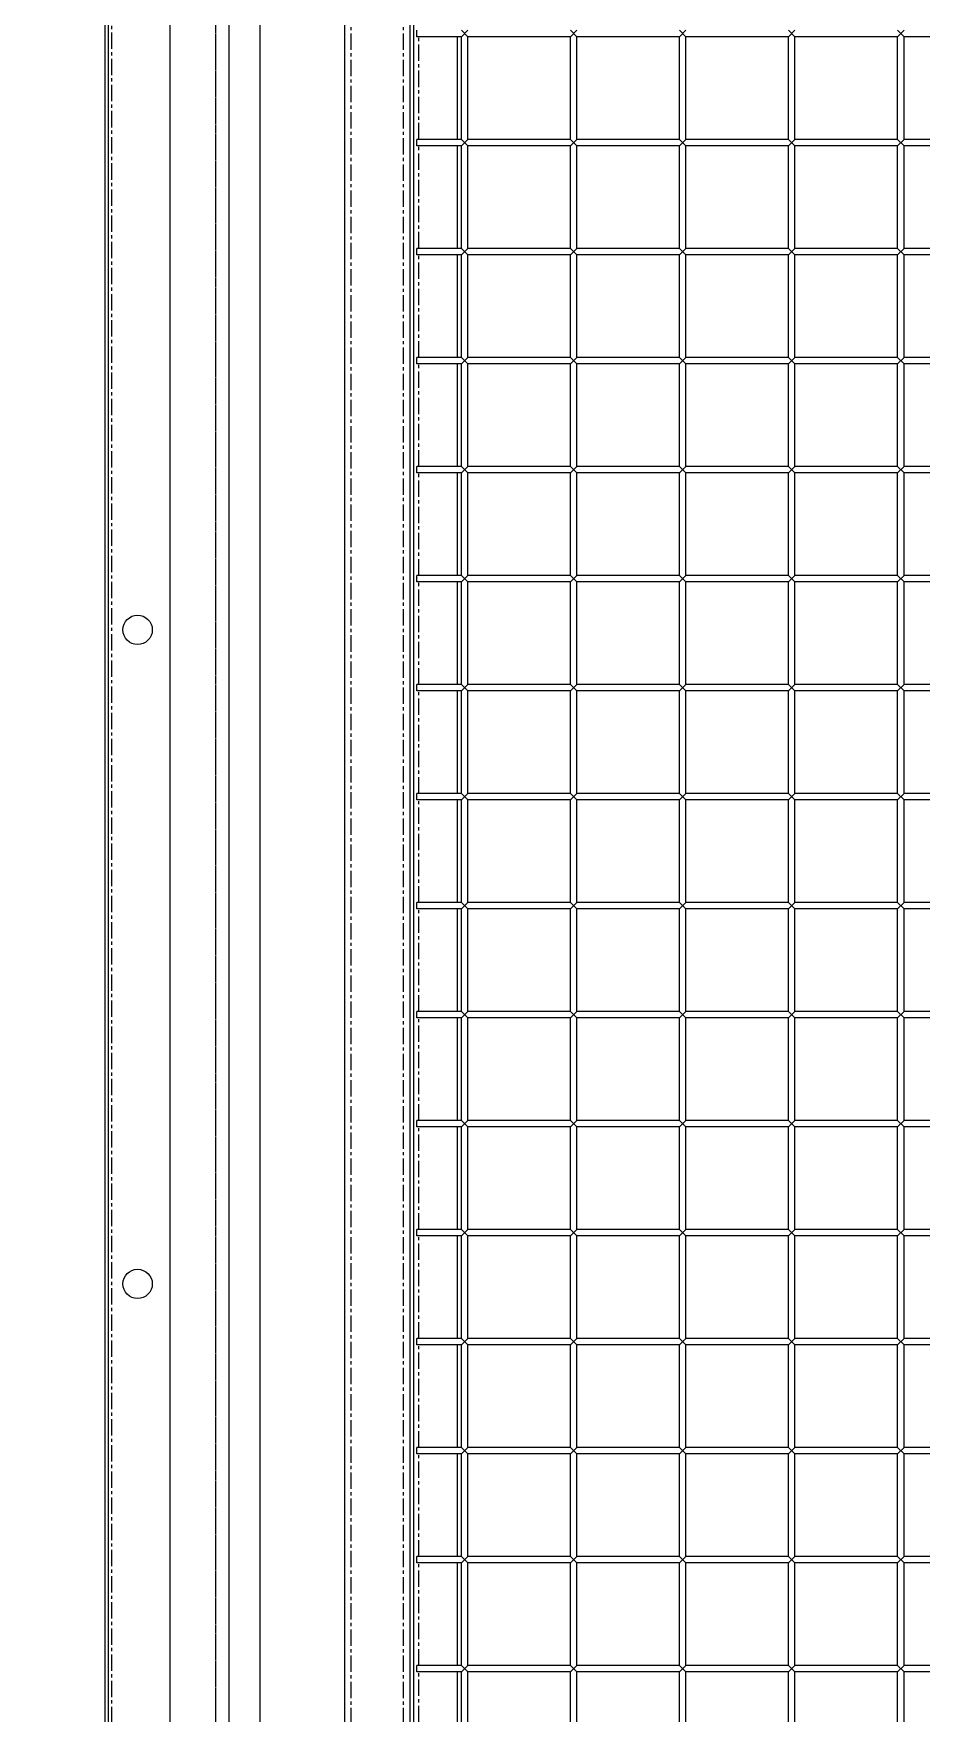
# Model space of a CAD drawing. Header units: millimetres. Extents: x -198529 to 244266, y -64 to 158464.
# Drawn here: x -146401 to -145993, y 107253 to 108024 of the extents above; entities that cross this region are included whole.
import ezdxf

# ---------------------------------------------------------------- set-up
doc = ezdxf.new("R2010")
doc.units = ezdxf.units.MM
doc.linetypes.add('CENTER', pattern=[12, 7.5, -1.5, 1.5, -1.5])
doc.linetypes.add('HIDDEN2', pattern=[4.7625, 3.175, -1.5875])
doc.layers.add('0-DCC', color=30, linetype='Continuous')
doc.layers.add('K-CEIL-DCC-RACK', color=10, linetype='Continuous')

# ---------------------------------------------------------------- blocks, each defined once
blk = doc.blocks.new('DCC2850x2600(左)')
at = {"color": 0, "linetype": 'Continuous'}
for p, q in [((47850, -71878.48), (47850, -74478.48)), ((47851.5, -71878.48), (47851.5, -74478.48)), ((47960, -74478.48), (47960, -71878.48)), ((47990, -74478.48), (47990, -71878.48)), ((47991.5, -71930.88), (47991.5, -74426.08)), ((47880, -74441.08), (47880, -71960.73)), ((47921.28, -74441.08), (47921.28, -71960.73)), ((47993, -73356.48), (47993, -73353.48)), ((48013.5, -73356.48), (47993, -73356.48)), ((48011.5, -73356.48), (48011.5, -73403.48)), ((48013.5, -73356.48), (48016.5, -73353.48)), ((48016.5, -73356.48), (48013.5, -73353.48)), ((48013.5, -73403.48), (48013.5, -73356.48)), ((48016.5, -73403.48), (48016.5, -73356.48)), ((48063.5, -73356.48), (48016.5, -73356.48)), ((48066.5, -73356.48), (48063.5, -73353.48)), ((48063.5, -73356.48), (48066.5, -73353.48)), ((48063.5, -73403.48), (48063.5, -73356.48)), ((48066.5, -73403.48), (48066.5, -73356.48)), ((48113.5, -73356.48), (48066.5, -73356.48)), ((48113.5, -73356.48), (48116.5, -73353.48)), ((48116.5, -73356.48), (48113.5, -73353.48)), ((48113.5, -73403.48), (48113.5, -73356.48)), ((48116.5, -73403.48), (48116.5, -73356.48)), ((48163.5, -73356.48), (48116.5, -73356.48)), ((48163.5, -73356.48), (48166.5, -73353.48)), ((48166.5, -73356.48), (48163.5, -73353.48)), ((48163.5, -73403.48), (48163.5, -73356.48)), ((48166.5, -73403.48), (48166.5, -73356.48)), ((48213.5, -73356.48), (48166.5, -73356.48)), ((48213.5, -73356.48), (48216.5, -73353.48)), ((48216.5, -73356.48), (48213.5, -73353.48)), ((48213.5, -73403.48), (48213.5, -73356.48)), ((48216.5, -73403.48), (48216.5, -73356.48)), ((48263.5, -73356.48), (48216.5, -73356.48)), ((47993, -73406.48), (47993, -73403.48)), ((48013.5, -73403.48), (47993, -73403.48)), ((48016.5, -73406.48), (48013.5, -73403.48)), ((48013.5, -73406.48), (48016.5, -73403.48)), ((48063.5, -73403.48), (48016.5, -73403.48)), ((48066.5, -73406.48), (48063.5, -73403.48)), ((48063.5, -73406.48), (48066.5, -73403.48)), ((48113.5, -73403.48), (48066.5, -73403.48)), ((48116.5, -73406.48), (48113.5, -73403.48)), ((48113.5, -73406.48), (48116.5, -73403.48)), ((48163.5, -73403.48), (48116.5, -73403.48)), ((48163.5, -73406.48), (48166.5, -73403.48)), ((48166.5, -73406.48), (48163.5, -73403.48)), ((48213.5, -73403.48), (48166.5, -73403.48)), ((48216.5, -73406.48), (48213.5, -73403.48)), ((48213.5, -73406.48), (48216.5, -73403.48)), ((48263.5, -73403.48), (48216.5, -73403.48)), ((48013.5, -73406.48), (47993, -73406.48)), ((48011.5, -73406.48), (48011.5, -73453.48)), ((48013.5, -73453.48), (48013.5, -73406.48)), ((48016.5, -73453.48), (48016.5, -73406.48)), ((48063.5, -73406.48), (48016.5, -73406.48)), ((48063.5, -73453.48), (48063.5, -73406.48)), ((48066.5, -73453.48), (48066.5, -73406.48)), ((48113.5, -73406.48), (48066.5, -73406.48)), ((48113.5, -73453.48), (48113.5, -73406.48)), ((48116.5, -73453.48), (48116.5, -73406.48)), ((48163.5, -73406.48), (48116.5, -73406.48)), ((48163.5, -73453.48), (48163.5, -73406.48)), ((48166.5, -73453.48), (48166.5, -73406.48)), ((48213.5, -73406.48), (48166.5, -73406.48)), ((48213.5, -73453.48), (48213.5, -73406.48)), ((48216.5, -73453.48), (48216.5, -73406.48)), ((48263.5, -73406.48), (48216.5, -73406.48)), ((47993, -73456.48), (47993, -73453.48)), ((48013.5, -73453.48), (47993, -73453.48)), ((48013.5, -73456.48), (47993, -73456.48)), ((48011.5, -73456.48), (48011.5, -73503.48)), ((48016.5, -73456.48), (48013.5, -73453.48)), ((48013.5, -73456.48), (48016.5, -73453.48)), ((48013.5, -73503.48), (48013.5, -73456.48)), ((48063.5, -73453.48), (48016.5, -73453.48)), ((48016.5, -73503.48), (48016.5, -73456.48)), ((48063.5, -73456.48), (48016.5, -73456.48)), ((48066.5, -73456.48), (48063.5, -73453.48)), ((48063.5, -73456.48), (48066.5, -73453.48)), ((48063.5, -73503.48), (48063.5, -73456.48)), ((48113.5, -73453.48), (48066.5, -73453.48)), ((48066.5, -73503.48), (48066.5, -73456.48)), ((48113.5, -73456.48), (48066.5, -73456.48)), ((48116.5, -73456.48), (48113.5, -73453.48)), ((48113.5, -73456.48), (48116.5, -73453.48)), ((48113.5, -73503.48), (48113.5, -73456.48)), ((48163.5, -73453.48), (48116.5, -73453.48)), ((48116.5, -73503.48), (48116.5, -73456.48)), ((48163.5, -73456.48), (48116.5, -73456.48)), ((48166.5, -73456.48), (48163.5, -73453.48)), ((48163.5, -73456.48), (48166.5, -73453.48)), ((48163.5, -73503.48), (48163.5, -73456.48)), ((48213.5, -73453.48), (48166.5, -73453.48)), ((48166.5, -73503.48), (48166.5, -73456.48)), ((48213.5, -73456.48), (48166.5, -73456.48)), ((48216.5, -73456.48), (48213.5, -73453.48)), ((48213.5, -73456.48), (48216.5, -73453.48)), ((48213.5, -73503.48), (48213.5, -73456.48)), ((48263.5, -73453.48), (48216.5, -73453.48)), ((48216.5, -73503.48), (48216.5, -73456.48)), ((48263.5, -73456.48), (48216.5, -73456.48)), ((47993, -73506.48), (47993, -73503.48)), ((48013.5, -73503.48), (47993, -73503.48)), ((48016.5, -73506.48), (48013.5, -73503.48)), ((48013.5, -73506.48), (48016.5, -73503.48)), ((48063.5, -73503.48), (48016.5, -73503.48)), ((48066.5, -73506.48), (48063.5, -73503.48)), ((48063.5, -73506.48), (48066.5, -73503.48)), ((48113.5, -73503.48), (48066.5, -73503.48)), ((48116.5, -73506.48), (48113.5, -73503.48)), ((48113.5, -73506.48), (48116.5, -73503.48)), ((48163.5, -73503.48), (48116.5, -73503.48)), ((48166.5, -73506.48), (48163.5, -73503.48)), ((48163.5, -73506.48), (48166.5, -73503.48)), ((48213.5, -73503.48), (48166.5, -73503.48)), ((48216.5, -73506.48), (48213.5, -73503.48)), ((48213.5, -73506.48), (48216.5, -73503.48)), ((48263.5, -73503.48), (48216.5, -73503.48)), ((48013.5, -73506.48), (47993, -73506.48)), ((48011.5, -73506.48), (48011.5, -73553.48)), ((48013.5, -73553.48), (48013.5, -73506.48)), ((48016.5, -73553.48), (48016.5, -73506.48)), ((48063.5, -73506.48), (48016.5, -73506.48)), ((48063.5, -73553.48), (48063.5, -73506.48)), ((48066.5, -73553.48), (48066.5, -73506.48)), ((48113.5, -73506.48), (48066.5, -73506.48)), ((48113.5, -73553.48), (48113.5, -73506.48)), ((48116.5, -73553.48), (48116.5, -73506.48)), ((48163.5, -73506.48), (48116.5, -73506.48)), ((48163.5, -73553.48), (48163.5, -73506.48)), ((48166.5, -73553.48), (48166.5, -73506.48)), ((48213.5, -73506.48), (48166.5, -73506.48)), ((48213.5, -73553.48), (48213.5, -73506.48)), ((48216.5, -73553.48), (48216.5, -73506.48)), ((48263.5, -73506.48), (48216.5, -73506.48)), ((47993, -73556.48), (47993, -73553.48)), ((48013.5, -73553.48), (47993, -73553.48)), ((48013.5, -73556.48), (47993, -73556.48)), ((48011.5, -73556.48), (48011.5, -73603.48)), ((48016.5, -73556.48), (48013.5, -73553.48)), ((48013.5, -73556.48), (48016.5, -73553.48)), ((48013.5, -73603.48), (48013.5, -73556.48)), ((48063.5, -73553.48), (48016.5, -73553.48)), ((48016.5, -73603.48), (48016.5, -73556.48)), ((48063.5, -73556.48), (48016.5, -73556.48)), ((48066.5, -73556.48), (48063.5, -73553.48)), ((48063.5, -73556.48), (48066.5, -73553.48)), ((48063.5, -73603.48), (48063.5, -73556.48)), ((48113.5, -73553.48), (48066.5, -73553.48)), ((48066.5, -73603.48), (48066.5, -73556.48)), ((48113.5, -73556.48), (48066.5, -73556.48)), ((48116.5, -73556.48), (48113.5, -73553.48)), ((48113.5, -73556.48), (48116.5, -73553.48)), ((48113.5, -73603.48), (48113.5, -73556.48)), ((48163.5, -73553.48), (48116.5, -73553.48)), ((48116.5, -73603.48), (48116.5, -73556.48)), ((48163.5, -73556.48), (48116.5, -73556.48)), ((48166.5, -73556.48), (48163.5, -73553.48)), ((48163.5, -73556.48), (48166.5, -73553.48)), ((48163.5, -73603.48), (48163.5, -73556.48)), ((48213.5, -73553.48), (48166.5, -73553.48)), ((48166.5, -73603.48), (48166.5, -73556.48)), ((48213.5, -73556.48), (48166.5, -73556.48)), ((48216.5, -73556.48), (48213.5, -73553.48)), ((48213.5, -73556.48), (48216.5, -73553.48)), ((48213.5, -73603.48), (48213.5, -73556.48)), ((48263.5, -73553.48), (48216.5, -73553.48)), ((48216.5, -73603.48), (48216.5, -73556.48)), ((48263.5, -73556.48), (48216.5, -73556.48)), ((47993, -73606.48), (47993, -73603.48)), ((48013.5, -73603.48), (47993, -73603.48)), ((48016.5, -73606.48), (48013.5, -73603.48)), ((48013.5, -73606.48), (48016.5, -73603.48)), ((48063.5, -73603.48), (48016.5, -73603.48)), ((48066.5, -73606.48), (48063.5, -73603.48)), ((48063.5, -73606.48), (48066.5, -73603.48)), ((48113.5, -73603.48), (48066.5, -73603.48)), ((48116.5, -73606.48), (48113.5, -73603.48)), ((48113.5, -73606.48), (48116.5, -73603.48)), ((48163.5, -73603.48), (48116.5, -73603.48)), ((48166.5, -73606.48), (48163.5, -73603.48)), ((48163.5, -73606.48), (48166.5, -73603.48)), ((48213.5, -73603.48), (48166.5, -73603.48)), ((48216.5, -73606.48), (48213.5, -73603.48)), ((48213.5, -73606.48), (48216.5, -73603.48)), ((48263.5, -73603.48), (48216.5, -73603.48)), ((48013.5, -73606.48), (47993, -73606.48)), ((48011.5, -73606.48), (48011.5, -73653.48)), ((48013.5, -73653.48), (48013.5, -73606.48)), ((48016.5, -73653.48), (48016.5, -73606.48)), ((48063.5, -73606.48), (48016.5, -73606.48)), ((48063.5, -73653.48), (48063.5, -73606.48)), ((48066.5, -73653.48), (48066.5, -73606.48)), ((48113.5, -73606.48), (48066.5, -73606.48)), ((48113.5, -73653.48), (48113.5, -73606.48)), ((48116.5, -73653.48), (48116.5, -73606.48)), ((48163.5, -73606.48), (48116.5, -73606.48)), ((48163.5, -73653.48), (48163.5, -73606.48)), ((48166.5, -73653.48), (48166.5, -73606.48)), ((48213.5, -73606.48), (48166.5, -73606.48)), ((48213.5, -73653.48), (48213.5, -73606.48)), ((48216.5, -73653.48), (48216.5, -73606.48)), ((48263.5, -73606.48), (48216.5, -73606.48)), ((47993, -73656.48), (47993, -73653.48)), ((48013.5, -73653.48), (47993, -73653.48)), ((48013.5, -73656.48), (47993, -73656.48)), ((48011.5, -73656.48), (48011.5, -73703.48)), ((48016.5, -73656.48), (48013.5, -73653.48)), ((48013.5, -73656.48), (48016.5, -73653.48)), ((48013.5, -73703.48), (48013.5, -73656.48)), ((48063.5, -73653.48), (48016.5, -73653.48)), ((48016.5, -73703.48), (48016.5, -73656.48)), ((48063.5, -73656.48), (48016.5, -73656.48)), ((48066.5, -73656.48), (48063.5, -73653.48)), ((48063.5, -73656.48), (48066.5, -73653.48)), ((48063.5, -73703.48), (48063.5, -73656.48)), ((48113.5, -73653.48), (48066.5, -73653.48)), ((48066.5, -73703.48), (48066.5, -73656.48)), ((48113.5, -73656.48), (48066.5, -73656.48)), ((48116.5, -73656.48), (48113.5, -73653.48)), ((48113.5, -73656.48), (48116.5, -73653.48)), ((48113.5, -73703.48), (48113.5, -73656.48)), ((48163.5, -73653.48), (48116.5, -73653.48)), ((48116.5, -73703.48), (48116.5, -73656.48)), ((48163.5, -73656.48), (48116.5, -73656.48)), ((48166.5, -73656.48), (48163.5, -73653.48)), ((48163.5, -73656.48), (48166.5, -73653.48)), ((48163.5, -73703.48), (48163.5, -73656.48)), ((48213.5, -73653.48), (48166.5, -73653.48)), ((48166.5, -73703.48), (48166.5, -73656.48)), ((48213.5, -73656.48), (48166.5, -73656.48)), ((48213.5, -73653.48), (48216.5, -73656.48)), ((48213.5, -73656.48), (48216.5, -73653.48)), ((48213.5, -73703.48), (48213.5, -73656.48)), ((48263.5, -73653.48), (48216.5, -73653.48)), ((48216.5, -73703.48), (48216.5, -73656.48)), ((48263.5, -73656.48), (48216.5, -73656.48)), ((47993, -73706.48), (47993, -73703.48)), ((48013.5, -73703.48), (47993, -73703.48)), ((48016.5, -73706.48), (48013.5, -73703.48)), ((48013.5, -73706.48), (48016.5, -73703.48)), ((48063.5, -73703.48), (48016.5, -73703.48)), ((48066.5, -73706.48), (48063.5, -73703.48)), ((48063.5, -73706.48), (48066.5, -73703.48)), ((48113.5, -73703.48), (48066.5, -73703.48)), ((48116.5, -73706.48), (48113.5, -73703.48)), ((48113.5, -73706.48), (48116.5, -73703.48)), ((48163.5, -73703.48), (48116.5, -73703.48)), ((48163.5, -73703.48), (48166.5, -73706.48)), ((48163.5, -73706.48), (48166.5, -73703.48)), ((48213.5, -73703.48), (48166.5, -73703.48)), ((48213.5, -73703.48), (48216.5, -73706.48)), ((48213.5, -73706.48), (48216.5, -73703.48)), ((48263.5, -73703.48), (48216.5, -73703.48)), ((48013.5, -73706.48), (47993, -73706.48)), ((48011.5, -73706.48), (48011.5, -73753.48)), ((48013.5, -73753.48), (48013.5, -73706.48)), ((48016.5, -73753.48), (48016.5, -73706.48)), ((48063.5, -73706.48), (48016.5, -73706.48)), ((48063.5, -73753.48), (48063.5, -73706.48)), ((48066.5, -73753.48), (48066.5, -73706.48)), ((48113.5, -73706.48), (48066.5, -73706.48)), ((48113.5, -73753.48), (48113.5, -73706.48)), ((48116.5, -73753.48), (48116.5, -73706.48)), ((48163.5, -73706.48), (48116.5, -73706.48)), ((48163.5, -73753.48), (48163.5, -73706.48)), ((48166.5, -73753.48), (48166.5, -73706.48)), ((48213.5, -73706.48), (48166.5, -73706.48)), ((48213.5, -73753.48), (48213.5, -73706.48)), ((48216.5, -73753.48), (48216.5, -73706.48)), ((48263.5, -73706.48), (48216.5, -73706.48)), ((47993, -73756.48), (47993, -73753.48)), ((48013.5, -73753.48), (47993, -73753.48)), ((48013.5, -73756.48), (47993, -73756.48)), ((48011.5, -73756.48), (48011.5, -73803.48)), ((48016.5, -73756.48), (48013.5, -73753.48)), ((48013.5, -73756.48), (48016.5, -73753.48)), ((48013.5, -73803.48), (48013.5, -73756.48)), ((48063.5, -73753.48), (48016.5, -73753.48)), ((48016.5, -73803.48), (48016.5, -73756.48)), ((48063.5, -73756.48), (48016.5, -73756.48)), ((48066.5, -73756.48), (48063.5, -73753.48)), ((48063.5, -73756.48), (48066.5, -73753.48)), ((48063.5, -73803.48), (48063.5, -73756.48)), ((48113.5, -73753.48), (48066.5, -73753.48)), ((48066.5, -73803.48), (48066.5, -73756.48)), ((48113.5, -73756.48), (48066.5, -73756.48)), ((48113.5, -73753.48), (48116.5, -73756.48)), ((48113.5, -73756.48), (48116.5, -73753.48)), ((48113.5, -73803.48), (48113.5, -73756.48)), ((48163.5, -73753.48), (48116.5, -73753.48)), ((48116.5, -73803.48), (48116.5, -73756.48)), ((48163.5, -73756.48), (48116.5, -73756.48)), ((48163.5, -73753.48), (48166.5, -73756.48)), ((48163.5, -73756.48), (48166.5, -73753.48)), ((48163.5, -73803.48), (48163.5, -73756.48)), ((48213.5, -73753.48), (48166.5, -73753.48)), ((48166.5, -73803.48), (48166.5, -73756.48)), ((48213.5, -73756.48), (48166.5, -73756.48)), ((48213.5, -73753.48), (48216.5, -73756.48)), ((48213.5, -73756.48), (48216.5, -73753.48)), ((48213.5, -73803.48), (48213.5, -73756.48)), ((48263.5, -73753.48), (48216.5, -73753.48)), ((48216.5, -73803.48), (48216.5, -73756.48)), ((48263.5, -73756.48), (48216.5, -73756.48)), ((47993, -73806.48), (47993, -73803.48)), ((48013.5, -73803.48), (47993, -73803.48)), ((48013.5, -73806.48), (47993, -73806.48)), ((48011.5, -73806.48), (48011.5, -73853.48)), ((48016.5, -73806.48), (48013.5, -73803.48)), ((48013.5, -73806.48), (48016.5, -73803.48)), ((48013.5, -73853.48), (48013.5, -73806.48)), ((48063.5, -73803.48), (48016.5, -73803.48)), ((48016.5, -73853.48), (48016.5, -73806.48)), ((48063.5, -73806.48), (48016.5, -73806.48)), ((48063.5, -73803.48), (48066.5, -73806.48)), ((48063.5, -73806.48), (48066.5, -73803.48)), ((48063.5, -73853.48), (48063.5, -73806.48)), ((48113.5, -73803.48), (48066.5, -73803.48)), ((48066.5, -73853.48), (48066.5, -73806.48)), ((48113.5, -73806.48), (48066.5, -73806.48)), ((48113.5, -73803.48), (48116.5, -73806.48)), ((48113.5, -73806.48), (48116.5, -73803.48)), ((48113.5, -73853.48), (48113.5, -73806.48)), ((48163.5, -73803.48), (48116.5, -73803.48)), ((48116.5, -73853.48), (48116.5, -73806.48)), ((48163.5, -73806.48), (48116.5, -73806.48)), ((48163.5, -73803.48), (48166.5, -73806.48)), ((48163.5, -73806.48), (48166.5, -73803.48)), ((48163.5, -73853.48), (48163.5, -73806.48)), ((48213.5, -73803.48), (48166.5, -73803.48)), ((48166.5, -73853.48), (48166.5, -73806.48)), ((48213.5, -73806.48), (48166.5, -73806.48)), ((48213.5, -73803.48), (48216.5, -73806.48)), ((48213.5, -73806.48), (48216.5, -73803.48)), ((48213.5, -73853.48), (48213.5, -73806.48)), ((48263.5, -73803.48), (48216.5, -73803.48)), ((48216.5, -73853.48), (48216.5, -73806.48)), ((48263.5, -73806.48), (48216.5, -73806.48)), ((47993, -73856.48), (47993, -73853.48)), ((48013.5, -73853.48), (47993, -73853.48)), ((48013.5, -73856.48), (47993, -73856.48)), ((48011.5, -73856.48), (48011.5, -73903.48)), ((48013.5, -73853.48), (48016.5, -73856.48)), ((48013.5, -73856.48), (48016.5, -73853.48)), ((48013.5, -73903.48), (48013.5, -73856.48)), ((48063.5, -73853.48), (48016.5, -73853.48)), ((48016.5, -73903.48), (48016.5, -73856.48)), ((48063.5, -73856.48), (48016.5, -73856.48)), ((48063.5, -73853.48), (48066.5, -73856.48)), ((48063.5, -73856.48), (48066.5, -73853.48)), ((48063.5, -73903.48), (48063.5, -73856.48)), ((48113.5, -73853.48), (48066.5, -73853.48)), ((48066.5, -73903.48), (48066.5, -73856.48)), ((48113.5, -73856.48), (48066.5, -73856.48)), ((48113.5, -73853.48), (48116.5, -73856.48)), ((48113.5, -73856.48), (48116.5, -73853.48)), ((48113.5, -73903.48), (48113.5, -73856.48)), ((48163.5, -73853.48), (48116.5, -73853.48)), ((48116.5, -73903.48), (48116.5, -73856.48)), ((48163.5, -73856.48), (48116.5, -73856.48)), ((48163.5, -73853.48), (48166.5, -73856.48)), ((48163.5, -73856.48), (48166.5, -73853.48)), ((48163.5, -73903.48), (48163.5, -73856.48)), ((48213.5, -73853.48), (48166.5, -73853.48)), ((48166.5, -73903.48), (48166.5, -73856.48)), ((48213.5, -73856.48), (48166.5, -73856.48)), ((48213.5, -73853.48), (48216.5, -73856.48)), ((48213.5, -73856.48), (48216.5, -73853.48)), ((48213.5, -73903.48), (48213.5, -73856.48)), ((48263.5, -73853.48), (48216.5, -73853.48)), ((48216.5, -73903.48), (48216.5, -73856.48)), ((48263.5, -73856.48), (48216.5, -73856.48)), ((47993, -73906.48), (47993, -73903.48)), ((48013.5, -73903.48), (47993, -73903.48)), ((48013.5, -73906.48), (47993, -73906.48)), ((48011.5, -73906.48), (48011.5, -73953.48)), ((48013.5, -73903.48), (48016.5, -73906.48)), ((48013.5, -73906.48), (48016.5, -73903.48)), ((48013.5, -73953.48), (48013.5, -73906.48)), ((48063.5, -73903.48), (48016.5, -73903.48)), ((48016.5, -73953.48), (48016.5, -73906.48)), ((48063.5, -73906.48), (48016.5, -73906.48)), ((48063.5, -73903.48), (48066.5, -73906.48)), ((48063.5, -73906.48), (48066.5, -73903.48)), ((48063.5, -73953.48), (48063.5, -73906.48)), ((48113.5, -73903.48), (48066.5, -73903.48)), ((48066.5, -73953.48), (48066.5, -73906.48)), ((48113.5, -73906.48), (48066.5, -73906.48)), ((48113.5, -73903.48), (48116.5, -73906.48)), ((48113.5, -73906.48), (48116.5, -73903.48)), ((48113.5, -73953.48), (48113.5, -73906.48)), ((48163.5, -73903.48), (48116.5, -73903.48)), ((48116.5, -73953.48), (48116.5, -73906.48)), ((48163.5, -73906.48), (48116.5, -73906.48)), ((48163.5, -73903.48), (48166.5, -73906.48)), ((48163.5, -73906.48), (48166.5, -73903.48)), ((48163.5, -73953.48), (48163.5, -73906.48)), ((48213.5, -73903.48), (48166.5, -73903.48)), ((48166.5, -73953.48), (48166.5, -73906.48)), ((48213.5, -73906.48), (48166.5, -73906.48)), ((48213.5, -73903.48), (48216.5, -73906.48)), ((48213.5, -73906.48), (48216.5, -73903.48)), ((48213.5, -73953.48), (48213.5, -73906.48)), ((48263.5, -73903.48), (48216.5, -73903.48)), ((48216.5, -73953.48), (48216.5, -73906.48)), ((48263.5, -73906.48), (48216.5, -73906.48)), ((47993, -73956.48), (47993, -73953.48)), ((48013.5, -73953.48), (47993, -73953.48)), ((48013.5, -73956.48), (47993, -73956.48)), ((48011.5, -73956.48), (48011.5, -74003.48)), ((48013.5, -73953.48), (48016.5, -73956.48)), ((48013.5, -73956.48), (48016.5, -73953.48)), ((48013.5, -74003.48), (48013.5, -73956.48)), ((48063.5, -73953.48), (48016.5, -73953.48)), ((48016.5, -74003.48), (48016.5, -73956.48)), ((48063.5, -73956.48), (48016.5, -73956.48)), ((48063.5, -73953.48), (48066.5, -73956.48)), ((48063.5, -73956.48), (48066.5, -73953.48)), ((48063.5, -74003.48), (48063.5, -73956.48)), ((48113.5, -73953.48), (48066.5, -73953.48)), ((48066.5, -74003.48), (48066.5, -73956.48)), ((48113.5, -73956.48), (48066.5, -73956.48)), ((48113.5, -73953.48), (48116.5, -73956.48)), ((48113.5, -73956.48), (48116.5, -73953.48)), ((48113.5, -74003.48), (48113.5, -73956.48)), ((48163.5, -73953.48), (48116.5, -73953.48)), ((48116.5, -74003.48), (48116.5, -73956.48)), ((48163.5, -73956.48), (48116.5, -73956.48)), ((48163.5, -73953.48), (48166.5, -73956.48)), ((48163.5, -73956.48), (48166.5, -73953.48)), ((48163.5, -74003.48), (48163.5, -73956.48)), ((48213.5, -73953.48), (48166.5, -73953.48)), ((48166.5, -74003.48), (48166.5, -73956.48)), ((48213.5, -73956.48), (48166.5, -73956.48)), ((48213.5, -73953.48), (48216.5, -73956.48)), ((48213.5, -73956.48), (48216.5, -73953.48)), ((48213.5, -74003.48), (48213.5, -73956.48)), ((48263.5, -73953.48), (48216.5, -73953.48)), ((48216.5, -74003.48), (48216.5, -73956.48)), ((48263.5, -73956.48), (48216.5, -73956.48)), ((47993, -74006.48), (47993, -74003.48)), ((48013.5, -74003.48), (47993, -74003.48)), ((48013.5, -74006.48), (47993, -74006.48)), ((48011.5, -74006.48), (48011.5, -74053.48)), ((48013.5, -74003.48), (48016.5, -74006.48)), ((48013.5, -74006.48), (48016.5, -74003.48)), ((48013.5, -74053.48), (48013.5, -74006.48)), ((48063.5, -74003.48), (48016.5, -74003.48)), ((48016.5, -74053.48), (48016.5, -74006.48)), ((48063.5, -74006.48), (48016.5, -74006.48)), ((48063.5, -74003.48), (48066.5, -74006.48)), ((48063.5, -74006.48), (48066.5, -74003.48)), ((48063.5, -74053.48), (48063.5, -74006.48)), ((48113.5, -74003.48), (48066.5, -74003.48)), ((48066.5, -74053.48), (48066.5, -74006.48)), ((48113.5, -74006.48), (48066.5, -74006.48)), ((48113.5, -74003.48), (48116.5, -74006.48)), ((48113.5, -74006.48), (48116.5, -74003.48)), ((48113.5, -74053.48), (48113.5, -74006.48)), ((48163.5, -74003.48), (48116.5, -74003.48)), ((48116.5, -74053.48), (48116.5, -74006.48)), ((48163.5, -74006.48), (48116.5, -74006.48)), ((48163.5, -74003.48), (48166.5, -74006.48)), ((48163.5, -74006.48), (48166.5, -74003.48)), ((48163.5, -74053.48), (48163.5, -74006.48)), ((48213.5, -74003.48), (48166.5, -74003.48)), ((48166.5, -74053.48), (48166.5, -74006.48)), ((48213.5, -74006.48), (48166.5, -74006.48)), ((48213.5, -74003.48), (48216.5, -74006.48)), ((48213.5, -74006.48), (48216.5, -74003.48)), ((48213.5, -74053.48), (48213.5, -74006.48)), ((48263.5, -74003.48), (48216.5, -74003.48)), ((48216.5, -74053.48), (48216.5, -74006.48)), ((48263.5, -74006.48), (48216.5, -74006.48)), ((47993, -74056.48), (47993, -74053.48)), ((48013.5, -74053.48), (47993, -74053.48)), ((48013.5, -74056.48), (47993, -74056.48)), ((48011.5, -74056.48), (48011.5, -74103.48)), ((48013.5, -74053.48), (48016.5, -74056.48)), ((48013.5, -74056.48), (48016.5, -74053.48)), ((48013.5, -74103.48), (48013.5, -74056.48)), ((48063.5, -74053.48), (48016.5, -74053.48)), ((48016.5, -74103.48), (48016.5, -74056.48)), ((48063.5, -74056.48), (48016.5, -74056.48)), ((48063.5, -74053.48), (48066.5, -74056.48)), ((48063.5, -74056.48), (48066.5, -74053.48)), ((48063.5, -74103.48), (48063.5, -74056.48)), ((48113.5, -74053.48), (48066.5, -74053.48)), ((48066.5, -74103.48), (48066.5, -74056.48)), ((48113.5, -74056.48), (48066.5, -74056.48)), ((48113.5, -74053.48), (48116.5, -74056.48)), ((48113.5, -74056.48), (48116.5, -74053.48)), ((48113.5, -74103.48), (48113.5, -74056.48)), ((48163.5, -74053.48), (48116.5, -74053.48)), ((48116.5, -74103.48), (48116.5, -74056.48)), ((48163.5, -74056.48), (48116.5, -74056.48)), ((48163.5, -74053.48), (48166.5, -74056.48)), ((48163.5, -74056.48), (48166.5, -74053.48)), ((48163.5, -74103.48), (48163.5, -74056.48)), ((48213.5, -74053.48), (48166.5, -74053.48)), ((48166.5, -74103.48), (48166.5, -74056.48)), ((48213.5, -74056.48), (48166.5, -74056.48)), ((48213.5, -74053.48), (48216.5, -74056.48)), ((48213.5, -74056.48), (48216.5, -74053.48)), ((48213.5, -74103.48), (48213.5, -74056.48)), ((48263.5, -74053.48), (48216.5, -74053.48)), ((48216.5, -74103.48), (48216.5, -74056.48)), ((48263.5, -74056.48), (48216.5, -74056.48)), ((47993, -74106.48), (47993, -74103.48)), ((48013.5, -74103.48), (47993, -74103.48)), ((48013.5, -74106.48), (47993, -74106.48)), ((48011.5, -74106.48), (48011.5, -74153.48)), ((48013.5, -74103.48), (48016.5, -74106.48)), ((48013.5, -74106.48), (48016.5, -74103.48)), ((48013.5, -74153.48), (48013.5, -74106.48)), ((48063.5, -74103.48), (48016.5, -74103.48)), ((48016.5, -74153.48), (48016.5, -74106.48)), ((48063.5, -74106.48), (48016.5, -74106.48)), ((48063.5, -74103.48), (48066.5, -74106.48)), ((48063.5, -74106.48), (48066.5, -74103.48)), ((48063.5, -74153.48), (48063.5, -74106.48)), ((48113.5, -74103.48), (48066.5, -74103.48)), ((48066.5, -74153.48), (48066.5, -74106.48)), ((48113.5, -74106.48), (48066.5, -74106.48)), ((48113.5, -74103.48), (48116.5, -74106.48)), ((48113.5, -74106.48), (48116.5, -74103.48)), ((48113.5, -74153.48), (48113.5, -74106.48)), ((48163.5, -74103.48), (48116.5, -74103.48)), ((48116.5, -74153.48), (48116.5, -74106.48)), ((48163.5, -74106.48), (48116.5, -74106.48)), ((48163.5, -74103.48), (48166.5, -74106.48)), ((48163.5, -74106.48), (48166.5, -74103.48)), ((48163.5, -74153.48), (48163.5, -74106.48)), ((48213.5, -74103.48), (48166.5, -74103.48)), ((48166.5, -74153.48), (48166.5, -74106.48)), ((48213.5, -74106.48), (48166.5, -74106.48)), ((48213.5, -74103.48), (48216.5, -74106.48)), ((48213.5, -74106.48), (48216.5, -74103.48)), ((48213.5, -74153.48), (48213.5, -74106.48)), ((48263.5, -74103.48), (48216.5, -74103.48)), ((48216.5, -74153.48), (48216.5, -74106.48)), ((48263.5, -74106.48), (48216.5, -74106.48))]:
    blk.add_line(p, q, dxfattribs=at)
at = {"color": 0, "linetype": 'CENTER'}
for p, q in [((47853, -71878.48), (47853, -74478.48)), ((47963, -74478.48), (47963, -71878.48)), ((47987, -74478.48), (47987, -71878.48)), ((47994, -73403.48), (47994, -73356.48)), ((47994, -73453.48), (47994, -73406.48)), ((47994, -73503.48), (47994, -73456.48)), ((47994, -73553.48), (47994, -73506.48)), ((47994, -73603.48), (47994, -73556.48)), ((47994, -73653.48), (47994, -73606.48)), ((47994, -73703.48), (47994, -73656.48)), ((47994, -73753.48), (47994, -73706.48)), ((47994, -73803.48), (47994, -73756.48)), ((47994, -73853.48), (47994, -73806.48)), ((47994, -73903.48), (47994, -73856.48)), ((47994, -73953.48), (47994, -73906.48)), ((47994, -74003.48), (47994, -73956.48)), ((47994, -74053.48), (47994, -74006.48)), ((47994, -74103.48), (47994, -74056.48)), ((47994, -74153.48), (47994, -74106.48))]:
    blk.add_line(p, q, dxfattribs=at)
at = {"color": 0, "linetype": 'Continuous'}
for centre in [(47865, -73628.48), (47865, -73928.48)]:
    blk.add_circle(centre, 6.75, dxfattribs=at)
blk = doc.blocks.new('H-方柱-200x8-X13')
blk.add_lwpolyline([(-100, -1190), (100, -1190), (100, 4860.48), (-100, 4860.48)], close=True)
at = {"linetype": 'HIDDEN2', "ltscale": 0.1}
blk.add_lwpolyline([(-94, -1190), (94, -1190), (94, 4860.48), (-94, 4860.48)], close=True, dxfattribs=at)

msp = doc.modelspace()

# ---------------------------------------------------------------- block references
at = {"layer": '0-DCC'}
msp.add_blockref('DCC2850x2600(左)', (-194217.97, 181378.49), dxfattribs=at)
at = {"layer": 'K-CEIL-DCC-RACK'}
msp.add_blockref('H-方柱-200x8-X13', (-146411.04, 108049.53), dxfattribs=at)

doc.saveas('drawing.dxf')
